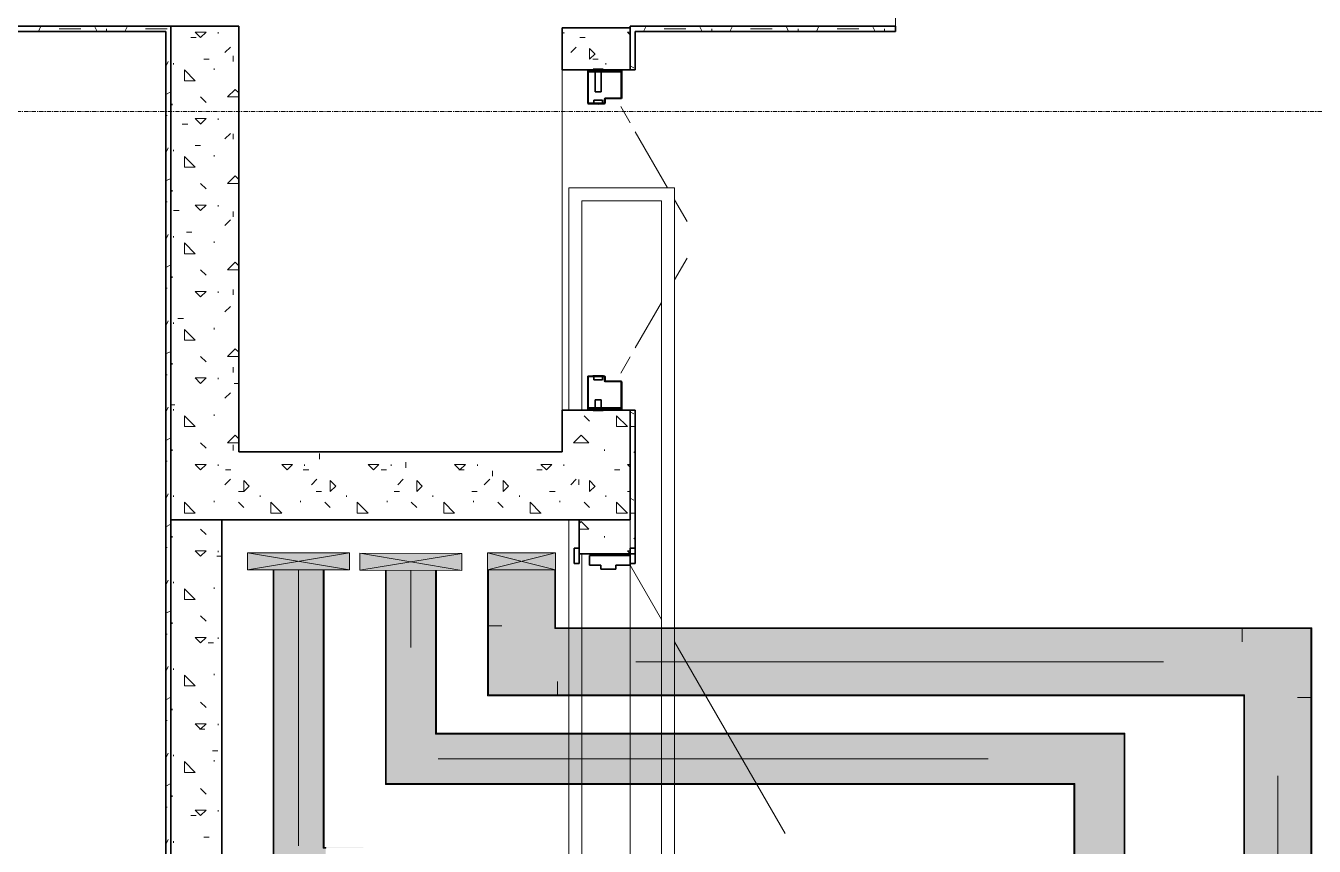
# Model space of a CAD drawing. Header units: millimetres. Extents: x -4948 to 42228, y -4856 to 69378.
# Drawn here: x 1058 to 4844, y 31533 to 33944 of the extents above; entities that cross this region are included whole.
import ezdxf

# ---------------------------------------------------------------- set-up
doc = ezdxf.new("R2010")
doc.units = ezdxf.units.MM
doc.linetypes.add('Линия сетки', pattern=[22.225, 12.7, -3.175, 3.175, -3.175])
for name, color, linetype, lineweight in [('A-DOOR', 31, 'Continuous', 13), ('A-DOOR-FRAM', 31, 'Continuous', 13), ('A-FLOR', 192, 'Continuous', 13), ('A-WALL', 113, 'Continuous', 13), ('A-WALL-PATT', 111, 'Continuous', 13), ('E-CABL-TRAY', 211, 'Continuous', 9), ('E-CABL-TRAY-CNTR', 211, 'Continuous', 9), ('I-WALL', 2, 'Continuous', 13), ('S-GRID', 1, 'Continuous', 30), ('Поручни', 7, 'Continuous', 9)]:
    doc.layers.add(name, color=color, linetype=linetype, lineweight=lineweight)

# ---------------------------------------------------------------- blocks, each defined once
blk = doc.blocks.new('27ELB-RD-AR-0000-BIM_rvt-1-1 этаж отм_ _0_000 лотки')
at = {"layer": 'A-DOOR', "color": 252, "lineweight": 18}
for p, q in [((2833.9, 33658.1), (2805.9, 33706.6)), ((2943.9, 33467.5), (2848.9, 33632.1)), ((3001.1, 33368.4), (2964.3, 33432.2)), ((3001.1, 33260.8), (2964.3, 33197)), ((2926.2, 33131), (2848.9, 32997.1)), ((2833.9, 32971.1), (2805.9, 32922.6)), ((2833.9, 32359.1), (2926.2, 32199.2)), ((2964.3, 32133.2), (3288.9, 31571))]:
    blk.add_line(p, q, dxfattribs=at)
at = {"layer": 'A-DOOR', "color": 252, "lineweight": 35}
for p, q in [((2848.9, 32409.1), (2833.9, 32409.1)), ((2833.9, 32409.1), (2833.9, 32364.1)), ((2848.9, 32364.1), (2848.9, 32409.1)), ((2833.9, 32364.1), (2848.9, 32364.1))]:
    blk.add_line(p, q, dxfattribs=at)
at = {"layer": 'A-DOOR-FRAM', "color": 252, "lineweight": 35}
for p, q in [((2708.9, 33812.1), (2708.9, 33717.1)), ((2708.9, 33812.1), (2708.9, 33717.1)), ((2710.4, 33717.1), (2710.4, 33812.1)), ((2728.9, 33814.6), (2711.4, 33814.6)), ((2711.4, 33813.1), (2728.9, 33813.1)), ((2712.4, 33808.1), (2712.4, 33813.1)), ((2725.4, 33816.1), (2725.4, 33814.6)), ((2754.4, 33816.1), (2725.4, 33816.1)), ((2728.9, 33814.6), (2754.4, 33814.6)), ((2728.9, 33813.1), (2728.9, 33814.6)), ((2728.9, 33813.1), (2788.9, 33813.1)), ((2754.4, 33813.1), (2754.4, 33816.1)), ((2806.4, 33814.6), (2788.9, 33814.6)), ((2788.9, 33813.1), (2788.9, 33814.6)), ((2788.9, 33813.1), (2806.4, 33813.1)), ((2805.4, 33808.1), (2805.4, 33813.1)), ((2807.4, 33812.1), (2807.4, 33732.1)), ((2808.9, 33732.1), (2808.9, 33812.1)), ((2808.9, 33732.1), (2808.9, 33812.1)), ((2805.4, 33808.1), (2712.4, 33808.1)), ((2730.9, 33808.1), (2730.9, 33752.1)), ((2748.7, 33752.1), (2748.7, 33808.1)), ((2730.9, 33752.1), (2730.9, 33749.6)), ((2730.9, 33749.6), (2748.7, 33749.6)), ((2748.7, 33749.6), (2748.7, 33752.1)), ((2757.4, 33716.1), (2711.4, 33716.1)), ((2711.4, 33714.6), (2757.4, 33714.6)), ((2711.4, 33714.6), (2757.4, 33714.6)), ((2752.4, 33725.5), (2727.4, 33725.5)), ((2727.4, 33725.5), (2727.4, 33716.1)), ((2752.4, 33716.1), (2752.4, 33725.5)), ((2758.4, 33728.6), (2758.4, 33717.1)), ((2759.9, 33717.1), (2759.9, 33728.6)), ((2759.9, 33717.1), (2759.9, 33728.6)), ((2806.4, 33731.1), (2760.9, 33731.1)), ((2760.9, 33729.6), (2806.4, 33729.6)), ((2760.9, 33729.6), (2806.4, 33729.6)), ((2708.9, 32817.1), (2708.9, 32912.1)), ((2708.9, 32912.1), (2708.9, 32817.1)), ((2710.4, 32912.1), (2710.4, 32817.1)), ((2711.4, 32914.6), (2757.4, 32914.6)), ((2757.4, 32914.6), (2711.4, 32914.6)), ((2757.4, 32913.1), (2711.4, 32913.1)), ((2727.4, 32903.7), (2727.4, 32913.1)), ((2752.4, 32903.7), (2727.4, 32903.7)), ((2752.4, 32913.1), (2752.4, 32903.7)), ((2758.4, 32900.6), (2758.4, 32912.1)), ((2759.9, 32912.1), (2759.9, 32900.6)), ((2759.9, 32900.6), (2759.9, 32912.1)), ((2760.9, 32899.6), (2806.4, 32899.6)), ((2806.4, 32899.6), (2760.9, 32899.6)), ((2806.4, 32898.1), (2760.9, 32898.1)), ((2807.4, 32817.1), (2807.4, 32897.1)), ((2808.9, 32897.1), (2808.9, 32817.1)), ((2808.9, 32817.1), (2808.9, 32897.1)), ((2730.9, 32844.6), (2748.7, 32844.6)), ((2730.9, 32842.1), (2730.9, 32844.6)), ((2730.9, 32821.1), (2730.9, 32842.1)), ((2748.7, 32844.6), (2748.7, 32842.1)), ((2748.7, 32842.1), (2748.7, 32821.1)), ((2711.4, 32816.1), (2728.9, 32816.1)), ((2728.9, 32814.6), (2711.4, 32814.6)), ((2712.4, 32821.1), (2712.4, 32816.1)), ((2805.4, 32821.1), (2712.4, 32821.1)), ((2725.4, 32813.1), (2725.4, 32814.6)), ((2754.4, 32813.1), (2725.4, 32813.1)), ((2728.9, 32816.1), (2788.9, 32816.1)), ((2728.9, 32816.1), (2728.9, 32814.6)), ((2728.9, 32814.6), (2754.4, 32814.6)), ((2754.4, 32816.1), (2754.4, 32813.1)), ((2788.9, 32816.1), (2788.9, 32814.6)), ((2788.9, 32816.1), (2806.4, 32816.1)), ((2806.4, 32814.6), (2788.9, 32814.6)), ((2805.4, 32821.1), (2805.4, 32816.1)), ((2683.9, 32409.1), (2668.9, 32409.1)), ((2668.9, 32409.1), (2668.9, 32364.1)), ((2683.9, 32364.1), (2683.9, 32409.1)), ((2833.9, 32387.1), (2713.9, 32387.1)), ((2713.9, 32387.1), (2713.9, 32359.1)), ((2833.9, 32359.1), (2833.9, 32387.1)), ((2668.9, 32364.1), (2683.9, 32364.1)), ((2713.9, 32359.1), (2747.9, 32359.1)), ((2747.9, 32359.1), (2747.9, 32347.1)), ((2747.9, 32347.1), (2791.9, 32347.1)), ((2791.9, 32347.1), (2791.9, 32359.1)), ((2791.9, 32359.1), (2833.9, 32359.1))]:
    blk.add_line(p, q, dxfattribs=at)
for centre, radius, start, end in [((2711.4, 33812.1), 2.5, 90, 180), ((2711.4, 33812.1), 2.5, 90, 180), ((2711.4, 33812.1), 1, 90, 180), ((2806.4, 33812.1), 2.5, 0, 90), ((2806.4, 33812.1), 2.5, 0, 90), ((2806.4, 33812.1), 1, 0, 90), ((2711.4, 33717.1), 2.5, 180, 270), ((2711.4, 33717.1), 2.5, 180, 270), ((2711.4, 33717.1), 1, 180, 270), ((2739.9, 33846.6), 133, 263.2508, 276.7492), ((2757.4, 33717.1), 2.5, 270, 0), ((2757.4, 33717.1), 1, 270, 0), ((2757.4, 33717.1), 2.5, 270, 0), ((2760.9, 33728.6), 2.5, 90, 180), ((2760.9, 33728.6), 1, 90, 180), ((2760.9, 33728.6), 1, 90, 180), ((2806.4, 33732.1), 2.5, 270, 0), ((2806.4, 33732.1), 1, 270, 0), ((2806.4, 33732.1), 2.5, 270, 0), ((2711.4, 32912.1), 2.5, 90, 180), ((2711.4, 32912.1), 2.5, 90, 180), ((2711.4, 32912.1), 1, 90, 180), ((2739.9, 32782.6), 133, 83.2508, 96.7492), ((2757.4, 32912.1), 2.5, 0, 90), ((2757.4, 32912.1), 2.5, 0, 90), ((2757.4, 32912.1), 1, 0, 90), ((2760.9, 32900.6), 2.5, 180, 270), ((2760.9, 32900.6), 1, 180, 270), ((2760.9, 32900.6), 1, 180, 270), ((2806.4, 32897.1), 2.5, 0, 90), ((2806.4, 32897.1), 2.5, 0, 90), ((2806.4, 32897.1), 1, 0, 90), ((2711.4, 32817.1), 2.5, 180, 270), ((2711.4, 32817.1), 2.5, 180, 270), ((2711.4, 32817.1), 1, 180, 270), ((2806.4, 32817.1), 2.5, 270, 0), ((2806.4, 32817.1), 1, 270, 0), ((2806.4, 32817.1), 2.5, 270, 0)]:
    blk.add_arc(centre, radius, start, end, dxfattribs=at)
at = {"layer": 'A-FLOR', "color": 252, "lineweight": 9}
for p, q in [((3613.9, 34242.1), (3613.9, 33942.1)), ((2833.9, 31425.1), (2833.9, 32359.1)), ((2833.9, 32359.1), (2833.9, 31425.1))]:
    blk.add_line(p, q, dxfattribs=at)
at = {"layer": 'A-WALL', "color": 252, "lineweight": 9}
for p, q in [((2833.9, 32392.1), (2833.9, 32492.1)), ((2833.9, 32492.1), (2833.9, 32392.1))]:
    blk.add_line(p, q, dxfattribs=at)
at = {"layer": 'A-WALL-PATT', "color": 252, "linetype": 'Continuous', "lineweight": 9}
for p, q in [((1094.9, 33927.1), (1102.4, 33942.1)), ((1155.7, 33934.4), (1219.2, 33934.4)), ((1267.3, 33927.1), (1259.8, 33942.1)), ((1295.4, 33927.1), (1295.4, 33934.4)), ((1348.9, 33927.1), (1356.4, 33942.1)), ((1409.7, 33934.4), (1468.9, 33934.4)), ((1468.9, 33934.4), (1473.2, 33934.4)), ((1555.7, 33924.9), (1587.5, 33924.9)), ((1571.5, 33909.1), (1555.7, 33924.9)), ((1571.6, 33909), (1587.5, 33924.9)), ((1623.2, 33920.9), (1623.2, 33924.9)), ((2639.2, 33920.9), (2639.2, 33924.9)), ((2833.9, 33916.7), (2825.7, 33924.9)), ((2825.7, 33924.9), (2833.9, 33924.9)), ((2872.9, 33927.1), (2880.4, 33942.1)), ((2933.7, 33934.4), (2997.2, 33934.4)), ((3045.3, 33927.1), (3037.8, 33942.1)), ((3073.4, 33927.1), (3073.4, 33934.4)), ((3126.9, 33927.1), (3134.4, 33942.1)), ((3187.7, 33934.4), (3251.2, 33934.4)), ((3299.3, 33927.1), (3291.8, 33942.1)), ((3327.4, 33927.1), (3327.4, 33934.4)), ((3380.9, 33927.1), (3388.4, 33942.1)), ((3441.7, 33934.4), (3505.2, 33934.4)), ((3553.3, 33927.1), (3545.8, 33942.1)), ((3581.4, 33927.1), (3581.4, 33934.4)), ((1543, 33909), (1558.9, 33909)), ((2686.1, 33909), (2701.9, 33909)), ((1643.1, 33865.3), (1658.9, 33881.2)), ((1666.9, 33839.1), (1666.9, 33855)), ((2659.1, 33865.3), (2674.9, 33881.2)), ((2730.4, 33861.4), (2714.5, 33877.3)), ((2714.6, 33845.5), (2714.6, 33877.2)), ((2714.6, 33845.5), (2730.5, 33861.4)), ((1468.9, 33824.1), (1476.2, 33838.8)), ((1492.2, 33829.6), (1492.2, 33833.6)), ((1524, 33782), (1524, 33813.7)), ((1555.7, 33782), (1524, 33813.7)), ((1581.1, 33845.5), (1597, 33845.5)), ((1611.3, 33813.7), (1611.3, 33817.7)), ((1683.9, 33812.6), (1682.7, 33813.8)), ((2724.1, 33845.5), (2740, 33845.5)), ((2762.3, 33829.6), (2762.3, 33833.6)), ((2844.9, 33820), (2833.9, 33825.5)), ((1524, 33782), (1555.7, 33782)), ((1468.9, 33741.6), (1483.9, 33749.1)), ((1587.4, 33718.6), (1571.5, 33734.4)), ((1651, 33734.4), (1673.4, 33756.8)), ((1651, 33734.4), (1683.9, 33734.4)), ((1683.9, 33746.4), (1673.4, 33756.8)), ((1488.3, 33710.6), (1488.3, 33714.5)), ((1468.9, 33680.4), (1473.2, 33680.4)), ((1555.7, 33670.9), (1587.5, 33670.9)), ((1571.5, 33655.1), (1555.7, 33670.9)), ((1571.6, 33655), (1587.5, 33670.9)), ((1623.2, 33666.9), (1623.2, 33670.9)), ((1517.6, 33655), (1533.5, 33655)), ((1643.1, 33611.3), (1658.9, 33627.2)), ((1666.9, 33610.5), (1666.9, 33626.4)), ((1468.9, 33570.1), (1476.2, 33584.8)), ((1555.7, 33591.5), (1571.6, 33591.5)), ((1492.2, 33575.6), (1492.2, 33579.6)), ((1524, 33528), (1524, 33559.7)), ((1555.7, 33528), (1524, 33559.7)), ((1611.3, 33559.7), (1611.3, 33563.7)), ((1683.9, 33558.6), (1682.7, 33559.8)), ((1524, 33528), (1555.7, 33528)), ((1468.9, 33487.6), (1483.9, 33495.1)), ((1587.4, 33464.6), (1571.5, 33480.4)), ((1651, 33480.4), (1673.4, 33502.8)), ((1651, 33480.4), (1683.9, 33480.4)), ((1683.9, 33492.4), (1673.4, 33502.8)), ((1488.3, 33456.6), (1488.3, 33460.5)), ((1468.9, 33426.4), (1473.2, 33426.4)), ((1492.2, 33401), (1508.1, 33401)), ((1555.7, 33416.9), (1587.5, 33416.9)), ((1571.5, 33401.1), (1555.7, 33416.9)), ((1571.6, 33401), (1587.5, 33416.9)), ((1623.2, 33412.9), (1623.2, 33416.9)), ((1666.9, 33381.9), (1666.9, 33397.8)), ((1643.1, 33357.3), (1658.9, 33373.2)), ((1468.9, 33316.1), (1476.2, 33330.8)), ((1492.2, 33321.6), (1492.2, 33325.6)), ((1530.3, 33337.5), (1546.2, 33337.5)), ((1524, 33274), (1524, 33305.7)), ((1555.7, 33274), (1524, 33305.7)), ((1611.3, 33305.7), (1611.3, 33309.7)), ((1683.9, 33304.6), (1682.7, 33305.8)), ((1524, 33274), (1555.7, 33274)), ((1651, 33226.4), (1673.4, 33248.8)), ((1683.9, 33238.4), (1673.4, 33248.8)), ((1468.9, 33233.6), (1483.9, 33241.1)), ((1488.3, 33202.6), (1488.3, 33206.5)), ((1587.4, 33210.6), (1571.5, 33226.4)), ((1651, 33226.4), (1683.9, 33226.4)), ((1468.9, 33172.4), (1473.2, 33172.4)), ((1666.9, 33153.3), (1666.9, 33169.2)), ((1555.7, 33162.9), (1587.5, 33162.9)), ((1571.5, 33147.1), (1555.7, 33162.9)), ((1571.6, 33147), (1587.5, 33162.9)), ((1623.2, 33158.9), (1623.2, 33162.9)), ((1643.1, 33103.3), (1658.9, 33119.2)), ((1468.9, 33062.1), (1476.2, 33076.8)), ((1492.2, 33067.6), (1492.2, 33071.6)), ((1505, 33083.5), (1520.8, 33083.5)), ((1611.3, 33051.7), (1611.3, 33055.7)), ((1524, 33020), (1524, 33051.7)), ((1555.7, 33020), (1524, 33051.7)), ((1524, 33020), (1555.7, 33020)), ((1683.9, 33050.6), (1682.7, 33051.8)), ((1468.9, 32979.6), (1483.9, 32987.1)), ((1651, 32972.4), (1673.4, 32994.8)), ((1683.9, 32984.4), (1673.4, 32994.8)), ((1488.3, 32948.6), (1488.3, 32952.5)), ((1587.4, 32956.6), (1571.5, 32972.4)), ((1651, 32972.4), (1683.9, 32972.4)), ((1666.9, 32924.7), (1666.9, 32940.6)), ((1468.9, 32918.4), (1473.2, 32918.4)), ((1555.7, 32908.9), (1587.5, 32908.9)), ((1571.5, 32893.1), (1555.7, 32908.9)), ((1571.6, 32893), (1587.5, 32908.9)), ((1623.2, 32904.9), (1623.2, 32908.9)), ((1643.1, 32849.3), (1658.9, 32865.2)), ((1670, 32893), (1683.9, 32893)), ((1483.9, 32829.5), (1495.4, 32829.5)), ((1468.9, 32808.1), (1476.2, 32822.8)), ((1492.2, 32813.6), (1492.2, 32817.6)), ((1524, 32766), (1524, 32797.7)), ((1555.7, 32766), (1524, 32797.7)), ((1611.3, 32797.7), (1611.3, 32801.7)), ((1683.9, 32796.6), (1682.7, 32797.8)), ((2714.5, 32781.9), (2698.7, 32797.8)), ((2762.3, 32813.6), (2762.3, 32814.6)), ((2794, 32766), (2794, 32797.7)), ((2825.7, 32766), (2794, 32797.7)), ((2844.9, 32804), (2833.9, 32809.5)), ((1524, 32766), (1555.7, 32766)), ((2794, 32766), (2825.7, 32766)), ((2833.9, 32766), (2848.9, 32766)), ((1468.9, 32725.6), (1483.9, 32733.1)), ((1587.4, 32702.6), (1571.5, 32718.4)), ((1651, 32718.4), (1673.4, 32740.8)), ((1651, 32718.4), (1683.9, 32718.4)), ((1683.9, 32730.4), (1673.4, 32740.8)), ((2667, 32718.4), (2689.4, 32740.8)), ((2667, 32718.4), (2711.9, 32718.4)), ((2711.9, 32718.4), (2689.4, 32740.8)), ((1488.3, 32694.6), (1488.3, 32698.5)), ((1666.9, 32696.1), (1666.9, 32712)), ((1920.9, 32670.8), (1920.9, 32686.6)), ((2758.3, 32694.6), (2758.3, 32698.5)), ((2844.8, 32689.8), (2848.9, 32693.8)), ((1468.9, 32664.4), (1473.2, 32664.4)), ((1555.7, 32654.9), (1587.5, 32654.9)), ((1571.5, 32639.1), (1555.7, 32654.9)), ((1571.6, 32639), (1587.5, 32654.9)), ((1623.2, 32650.9), (1623.2, 32654.9)), ((1644.6, 32639), (1660.5, 32639)), ((1825.5, 32639.1), (1809.7, 32654.9)), ((1809.8, 32654.9), (1841.5, 32654.9)), ((1825.6, 32639), (1841.5, 32654.9)), ((1873.3, 32639), (1889.1, 32639)), ((1877.2, 32650.9), (1877.2, 32654.9)), ((2079.5, 32639.1), (2063.7, 32654.9)), ((2063.8, 32654.9), (2095.5, 32654.9)), ((2079.6, 32639), (2095.5, 32654.9)), ((2101.9, 32639), (2117.7, 32639)), ((2131.2, 32650.9), (2131.2, 32654.9)), ((2174.9, 32645.3), (2174.9, 32661.2)), ((2333.5, 32639.1), (2317.7, 32654.9)), ((2317.8, 32654.9), (2349.5, 32654.9)), ((2330.5, 32639), (2346.3, 32639)), ((2333.6, 32639), (2349.5, 32654.9)), ((2385.2, 32650.9), (2385.2, 32654.9)), ((2559.1, 32639), (2574.9, 32639)), ((2587.5, 32639.1), (2571.7, 32654.9)), ((2571.8, 32654.9), (2603.5, 32654.9)), ((2587.6, 32639), (2603.5, 32654.9)), ((2639.2, 32650.9), (2639.2, 32654.9)), ((2787.6, 32639), (2803.5, 32639)), ((2833.9, 32646.7), (2825.7, 32654.9)), ((2825.7, 32654.9), (2833.9, 32654.9)), ((1643.1, 32595.3), (1658.9, 32611.2)), ((1714.4, 32591.4), (1698.5, 32607.3)), ((1698.6, 32575.5), (1698.6, 32607.2)), ((1897.1, 32595.3), (1912.9, 32611.2)), ((1968.4, 32591.4), (1952.5, 32607.3)), ((1952.6, 32575.5), (1952.6, 32607.2)), ((2151.1, 32595.3), (2166.9, 32611.2)), ((2222.4, 32591.4), (2206.5, 32607.3)), ((2206.6, 32575.5), (2206.6, 32607.2)), ((2405.1, 32595.3), (2420.9, 32611.2)), ((2428.9, 32620), (2428.9, 32635.8)), ((2476.4, 32591.4), (2460.5, 32607.3)), ((2460.6, 32575.5), (2460.6, 32607.2)), ((2659.1, 32595.3), (2674.9, 32611.2)), ((2682.9, 32594.5), (2682.9, 32610.4)), ((2730.4, 32591.4), (2714.5, 32607.3)), ((2714.6, 32575.5), (2714.6, 32607.2)), ((1468.9, 32554.1), (1476.2, 32568.8)), ((1492.2, 32559.6), (1492.2, 32563.6)), ((1682.8, 32575.5), (1683.9, 32575.5)), ((1683.9, 32575.5), (1698.6, 32575.5)), ((1698.6, 32575.5), (1714.5, 32591.4)), ((1746.3, 32559.6), (1746.3, 32563.6)), ((1911.4, 32575.5), (1927.2, 32575.5)), ((1952.6, 32575.5), (1968.5, 32591.4)), ((2000.3, 32559.6), (2000.3, 32563.6)), ((2140, 32575.5), (2155.8, 32575.5)), ((2206.6, 32575.5), (2222.5, 32591.4)), ((2254.3, 32559.6), (2254.3, 32563.6)), ((2368.6, 32575.5), (2384.4, 32575.5)), ((2460.6, 32575.5), (2476.5, 32591.4)), ((2508.3, 32559.6), (2508.3, 32563.6)), ((2597.2, 32575.5), (2613, 32575.5)), ((2714.6, 32575.5), (2730.5, 32591.4)), ((2762.3, 32559.6), (2762.3, 32563.6)), ((2825.7, 32575.5), (2833.9, 32575.5)), ((1524, 32512), (1524, 32543.7)), ((1555.7, 32512), (1524, 32543.7)), ((1611.3, 32543.7), (1611.3, 32547.7)), ((1683.9, 32542.6), (1682.7, 32543.8)), ((1698.5, 32527.9), (1683.9, 32542.6)), ((1778, 32512), (1778, 32543.7)), ((1809.7, 32512), (1778, 32543.7)), ((1865.3, 32543.7), (1865.3, 32547.7)), ((1952.5, 32527.9), (1936.7, 32543.8)), ((2032, 32512), (2032, 32543.7)), ((2063.7, 32512), (2032, 32543.7)), ((2119.3, 32543.7), (2119.3, 32547.7)), ((2206.5, 32527.9), (2190.7, 32543.8)), ((2286, 32512), (2286, 32543.7)), ((2317.7, 32512), (2286, 32543.7)), ((2373.3, 32543.7), (2373.3, 32547.7)), ((2460.5, 32527.9), (2444.7, 32543.8)), ((2540, 32512), (2540, 32543.7)), ((2571.7, 32512), (2540, 32543.7)), ((2627.3, 32543.7), (2627.3, 32547.7)), ((2714.5, 32527.9), (2698.7, 32543.8)), ((2794, 32512), (2794, 32543.7)), ((2825.7, 32512), (2794, 32543.7)), ((2844.9, 32550), (2833.9, 32555.5)), ((1524, 32512), (1555.7, 32512)), ((1778, 32512), (1809.8, 32512)), ((2032, 32512), (2063.8, 32512)), ((2286, 32512), (2317.8, 32512)), ((2540, 32512), (2571.8, 32512)), ((2683.9, 32481.2), (2689.4, 32486.8)), ((2711.9, 32464.4), (2689.4, 32486.8)), ((2794, 32512), (2825.7, 32512)), ((2833.9, 32512), (2848.9, 32512)), ((1468.9, 32471.6), (1483.9, 32479.1)), ((1587.4, 32448.6), (1571.5, 32464.4)), ((2683.9, 32464.4), (2711.9, 32464.4)), ((1468.9, 32410.4), (1473.2, 32410.4)), ((1488.3, 32440.6), (1488.3, 32444.5)), ((2758.3, 32440.6), (2758.3, 32444.5)), ((2844.8, 32435.8), (2848.9, 32439.8)), ((1555.7, 32400.9), (1587.5, 32400.9)), ((1571.5, 32385.1), (1555.7, 32400.9)), ((1571.6, 32385), (1587.5, 32400.9)), ((1619.2, 32385), (1633.9, 32385)), ((1623.2, 32396.9), (1623.2, 32400.9)), ((2825.7, 32400.9), (2833.9, 32400.9)), ((2833.9, 32392.7), (2825.7, 32400.9)), ((1468.9, 32300.1), (1476.2, 32314.8)), ((1492.2, 32305.6), (1492.2, 32309.6)), ((1524, 32258), (1524, 32289.8)), ((1555.7, 32258), (1524, 32289.7)), ((1524, 32258), (1555.7, 32258)), ((1611.3, 32289.8), (1611.3, 32293.7)), ((1468.9, 32217.6), (1483.9, 32225.1)), ((1488.3, 32186.6), (1488.3, 32190.5)), ((1587.4, 32194.6), (1571.5, 32210.4)), ((1468.9, 32156.4), (1473.2, 32156.4)), ((1555.7, 32146.9), (1587.5, 32146.9)), ((1571.5, 32131.1), (1555.7, 32146.9)), ((1571.6, 32131), (1587.5, 32146.9)), ((1623.2, 32142.9), (1623.2, 32146.9)), ((1593.8, 32131), (1609.7, 32131)), ((1468.9, 32046.1), (1476.2, 32060.8)), ((1492.2, 32051.6), (1492.2, 32055.6)), ((1524, 32004), (1524, 32035.8)), ((1555.7, 32004), (1524, 32035.7)), ((1611.3, 32035.8), (1611.3, 32039.7)), ((1632, 32067.5), (1633.9, 32067.5)), ((1524, 32004), (1555.7, 32004)), ((1468.9, 31963.6), (1483.9, 31971.1)), ((1587.4, 31940.6), (1571.5, 31956.4)), ((1488.3, 31932.6), (1488.3, 31936.5)), ((1468.9, 31902.4), (1473.2, 31902.4)), ((1555.7, 31892.9), (1587.5, 31892.9)), ((1571.5, 31877.1), (1555.7, 31892.9)), ((1571.6, 31877), (1587.5, 31892.9)), ((1623.2, 31888.9), (1623.2, 31892.9)), ((1568.5, 31877), (1584.3, 31877)), ((1468.9, 31792.1), (1476.2, 31806.8)), ((1606.5, 31813.5), (1622.4, 31813.5)), ((1492.2, 31797.6), (1492.2, 31801.6)), ((1524, 31750), (1524, 31781.8)), ((1555.7, 31750), (1524, 31781.7)), ((1611.3, 31781.8), (1611.3, 31785.7)), ((1524, 31750), (1555.7, 31750)), ((1468.9, 31709.6), (1483.9, 31717.1)), ((1587.4, 31686.6), (1571.5, 31702.4)), ((1488.3, 31678.6), (1488.3, 31682.5)), ((1468.9, 31648.4), (1473.2, 31648.4)), ((1543, 31623), (1558.9, 31623)), ((1555.7, 31638.9), (1587.5, 31638.9)), ((1571.5, 31623.1), (1555.7, 31638.9)), ((1571.6, 31623), (1587.5, 31638.9)), ((1623.2, 31634.9), (1623.2, 31638.9)), ((1468.9, 31538.1), (1476.2, 31552.8)), ((1492.2, 31543.6), (1492.2, 31547.6)), ((1581.1, 31559.5), (1597, 31559.5))]:
    blk.add_line(p, q, dxfattribs=at)
at = {"layer": 'I-WALL', "color": 252, "lineweight": 35}
for p, q in [((1468.9, 33942.1), (123.9, 33942.1)), ((123.9, 33927.1), (1468.9, 33927.1)), ((1483.9, 33942.1), (1468.9, 33942.1)), ((1468.9, 33927.1), (1468.9, 29707.1)), ((1683.9, 33942.1), (1483.9, 33942.1)), ((1483.9, 33942.1), (1483.9, 32492.1)), ((1483.9, 29692.1), (1483.9, 33942.1)), ((1683.9, 32692.1), (1683.9, 33942.1)), ((2833.9, 33937.1), (2633.9, 33937.1)), ((2633.9, 33937.1), (2633.9, 33814.6)), ((2848.9, 33942.1), (2833.9, 33942.1)), ((2833.9, 33942.1), (2833.9, 33814.6)), ((2833.9, 33814.6), (2833.9, 33937.1)), ((3613.9, 33942.1), (2848.9, 33942.1)), ((2848.9, 33814.6), (2848.9, 33927.1)), ((2848.9, 33927.1), (3613.9, 33927.1)), ((3613.9, 33927.1), (3613.9, 33942.1)), ((2633.9, 33814.6), (2833.9, 33814.6)), ((2833.9, 33814.6), (2848.9, 33814.6)), ((2833.9, 32814.6), (2633.9, 32814.6)), ((2633.9, 32814.6), (2633.9, 32692.1)), ((2848.9, 32814.6), (2833.9, 32814.6)), ((2833.9, 32814.6), (2833.9, 32492.1)), ((2833.9, 32492.1), (2833.9, 32814.6)), ((2848.9, 32392.1), (2848.9, 32814.6)), ((2633.9, 32692.1), (1683.9, 32692.1)), ((1483.9, 32492.1), (1683.9, 32492.1)), ((1483.9, 32492.1), (1483.9, 29692.1)), ((1633.9, 32492.1), (1483.9, 32492.1)), ((1633.9, 31292.1), (1633.9, 32492.1)), ((1683.9, 32492.1), (2633.9, 32492.1)), ((2633.9, 32492.1), (2833.9, 32492.1)), ((2683.9, 32492.1), (2683.9, 32392.1)), ((2833.9, 32492.1), (2683.9, 32492.1)), ((2683.9, 32392.1), (2833.9, 32392.1)), ((2833.9, 32392.1), (2848.9, 32392.1))]:
    blk.add_line(p, q, dxfattribs=at)
at = {"layer": 'I-WALL', "color": 252, "lineweight": 9}
blk.add_line((2633.9, 32814.6), (2633.9, 33814.6), dxfattribs=at)
at = {"layer": 'Поручни', "color": 252}
for p, q in [((2653.5, 33467.5), (2964.3, 33467.5)), ((2653.5, 32814.6), (2653.5, 33467.5)), ((2964.3, 33467.5), (2964.3, 29707.1)), ((2691.6, 33429.4), (2926.2, 33429.4)), ((2691.6, 32814.6), (2691.6, 33429.4)), ((2926.2, 33429.4), (2926.2, 29707.1)), ((2653.5, 31292.1), (2653.5, 32492.1)), ((2691.6, 31392.1), (2691.6, 32392.1))]:
    blk.add_line(p, q, dxfattribs=at)
blk = doc.blocks.new('27ELB-RD-KR2-0000-BIM_rvt-1-1 этаж отм_ _0_000 лотки')
at = {"layer": 'S-GRID', "color": 252, "linetype": 'Линия сетки', "lineweight": 9}
blk.add_line((-4948, 33692.1), (41228.1, 33692.1), dxfattribs=at)
blk = doc.blocks.new('СКС-Угол горизонтальный CPO 45-S5-Combitech-DKC - СКС-Угол горизонтальный CPO 45-S5-Combitech-DKC-835251-1 этаж отм_ _0_000 лотки')
at = {"layer": 'E-CABL-TRAY', "lineweight": 13}
for points in [[(-80, -75), (75, -75), (75, 80), (72.5, 80), (72.5, -72.5), (-80, -72.5)], [(-80, -72.5), (72.5, -72.5), (72.5, 80), (-72.5, 80), (-72.5, 72.5), (-80, 72.5)], [(-80, 72.5), (-72.5, 72.5), (-72.5, 80), (-75, 80), (-75, 75), (-80, 75)]]:
    blk.add_hatch(color=80, dxfattribs=at).paths.add_polyline_path(points, flags=0)
at = {"layer": 'E-CABL-TRAY', "color": 90}
for p, q in [((-72.5, 80), (-75, 80)), ((-75, 80), (-75, 75)), ((-72.5, 72.5), (-72.5, 80)), ((75, 80), (72.5, 80)), ((72.5, 80), (72.5, -72.5)), ((75, -75), (75, 80)), ((-80, 72.5), (-80, 75)), ((-80, 75), (-75, 75)), ((-72.5, 72.5), (-80, 72.5)), ((-80, -75), (-80, -72.5)), ((72.5, -72.5), (-80, -72.5)), ((75, -75), (-80, -75))]:
    blk.add_line(p, q, dxfattribs=at)
blk = doc.blocks.new('СКС-Соединитель 1-S5-Combitech-DKC-не для заказа - СКС-Соединитель 1-S5-Combitech-DKC-не для заказа-835258-1 этаж отм_ _0_000 лотки')
at = {"layer": 'E-CABL-TRAY', "lineweight": 13}
for points in [[(-1.2, 115), (-1.2, 0), (0, 0), (0, 115)], [(-115, 1.2), (-115, 0), (0, 0), (0, 1.2), (-5, 1.2)]]:
    blk.add_hatch(color=80, dxfattribs=at).paths.add_polyline_path(points, flags=0)
blk = doc.blocks.new('СКС-Соединитель 1-S5-Combitech-DKC-не для заказа - СКС-Соединитель 1-S5-Combitech-DKC-не для заказа-835261-1 этаж отм_ _0_000 лотки')
at = {"layer": 'E-CABL-TRAY', "lineweight": 13}
for points in [[(0, 0), (1.2, 0), (1.2, 115), (0, 115), (0, 2.5)], [(-115, -1.2), (0, -1.2), (0, 0), (-115, 0)]]:
    blk.add_hatch(color=80, dxfattribs=at).paths.add_polyline_path(points, flags=0)
blk = doc.blocks.new('СКС-Угол горизонтальный CPO 45-S5-Combitech-DKC - СКС-Угол горизонтальный CPO 45-S5-Combitech-DKC-836676-1 этаж отм_ _0_000 лотки')
at = {"layer": 'E-CABL-TRAY', "lineweight": 13}
for points in [[(-105, -100), (100, -100), (100, 105), (97.5, 105), (97.5, -97.5), (-105, -97.5)], [(-105, -97.5), (97.5, -97.5), (97.5, 105), (-97.5, 105), (-97.5, 97.5), (-105, 97.5)], [(-105, 97.5), (-97.5, 97.5), (-97.5, 105), (-100, 105), (-100, 100), (-105, 100)]]:
    blk.add_hatch(color=20, dxfattribs=at).paths.add_polyline_path(points, flags=0)
at = {"layer": 'E-CABL-TRAY', "color": 10}
for p, q in [((-105, 97.5), (-105, 100)), ((-105, 100), (-100, 100)), ((-97.5, 97.5), (-105, 97.5)), ((-97.5, 105), (-100, 105)), ((-100, 105), (-100, 100)), ((-97.5, 97.5), (-97.5, 105)), ((100, 105), (97.5, 105)), ((97.5, 105), (97.5, -97.5)), ((100, -100), (100, 105)), ((-105, -100), (-105, -97.5)), ((97.5, -97.5), (-105, -97.5)), ((100, -100), (-105, -100))]:
    blk.add_line(p, q, dxfattribs=at)
blk = doc.blocks.new('СКС-Соединитель 1-S5-Combitech-DKC-не для заказа - СКС-Соединитель 1-S5-Combitech-DKC-не для заказа-V187-1 этаж отм_ _0_000 лотки')
at = {"layer": 'E-CABL-TRAY', "lineweight": 13}
for points in [[(-1.2, 115), (-1.2, 0), (0, 0), (0, 115)], [(-115, 1.2), (-115, 0), (0, 0), (0, 1.2), (-5, 1.2)]]:
    blk.add_hatch(color=20, dxfattribs=at).paths.add_polyline_path(points, flags=0)
blk = doc.blocks.new('СКС-Соединитель 1-S5-Combitech-DKC-не для заказа - СКС-Соединитель 1-S5-Combitech-DKC-не для заказа-V188-1 этаж отм_ _0_000 лотки')
at = {"layer": 'E-CABL-TRAY', "lineweight": 13}
for points in [[(0, 0), (1.2, 0), (1.2, 115), (0, 115), (0, 2.5)], [(-115, -1.2), (0, -1.2), (0, 0), (-115, 0)]]:
    blk.add_hatch(color=20, dxfattribs=at).paths.add_polyline_path(points, flags=0)
blk = doc.blocks.new('СКС-Угол горизонтальный CPO 45-S5-Combitech-DKC - СКС-Угол горизонтальный CPO 45-S5-Combitech-DKC-V184-1 этаж отм_ _0_000 лотки')
at = {"layer": 'E-CABL-TRAY', "lineweight": 13}
for points in [[(72.5, 80), (72.5, -72.5), (-80, -72.5), (-80, -75), (75, -75), (75, 80)], [(-72.5, 80), (-72.5, 72.5), (-80, 72.5), (-80, -72.5), (72.5, -72.5), (72.5, 80), (1.5, 80)], [(-75, 80), (-75, 75), (-80, 75), (-80, 72.5), (-72.5, 72.5), (-72.5, 80)]]:
    blk.add_hatch(color=160, dxfattribs=at).paths.add_polyline_path(points, flags=0)
at = {"layer": 'E-CABL-TRAY', "color": 170}
for p, q in [((-72.5, 80), (-75, 80)), ((-75, 80), (-75, 75)), ((-72.5, 72.5), (-72.5, 80)), ((75, 80), (72.5, 80)), ((72.5, 80), (72.5, -72.5)), ((75, -75), (75, 80)), ((-80, 72.5), (-80, 75)), ((-80, 75), (-75, 75)), ((-72.5, 72.5), (-80, 72.5)), ((-80, -75), (-80, -72.5)), ((72.5, -72.5), (-80, -72.5)), ((75, -75), (-80, -75))]:
    blk.add_line(p, q, dxfattribs=at)
blk = doc.blocks.new('СКС-Соединитель 1-S5-Combitech-DKC-не для заказа - СКС-Соединитель 1-S5-Combitech-DKC-не для заказа-V185-1 этаж отм_ _0_000 лотки')
at = {"layer": 'E-CABL-TRAY', "lineweight": 13}
for points in [[(0, 115), (-1.2, 115), (-1.2, 0), (0, 0), (0, 5)], [(-115, 1.2), (-115, 0), (0, 0), (0, 1.2), (-5, 1.2)]]:
    blk.add_hatch(color=160, dxfattribs=at).paths.add_polyline_path(points, flags=0)
blk = doc.blocks.new('СКС-Угол горизонтальный CPO 45-S5-Combitech-DKC - СКС-Угол горизонтальный CPO 45-S5-Combitech-DKC-V196-1 этаж отм_ _0_000 лотки')
at = {"layer": 'E-CABL-TRAY', "lineweight": 13}
for points in [[(75, 80), (72.5, 80), (72.5, -72.5), (-80, -72.5), (-80, -75), (75, -75)], [(72.5, 80), (-72.5, 80), (-72.5, 72.5), (-80, 72.5), (-80, -72.5), (72.5, -72.5)], [(-72.5, 72.5), (-72.5, 80), (-75, 80), (-75, 75), (-80, 75), (-80, 72.5)]]:
    blk.add_hatch(color=80, dxfattribs=at).paths.add_polyline_path(points, flags=0)
at = {"layer": 'E-CABL-TRAY', "color": 90}
for p, q in [((-72.5, 80), (-75, 80)), ((-75, 80), (-75, 75)), ((-72.5, 72.5), (-72.5, 80)), ((75, 80), (72.5, 80)), ((72.5, 80), (72.5, -72.5)), ((75, -75), (75, 80)), ((-80, 72.5), (-80, 75)), ((-80, 75), (-75, 75)), ((-72.5, 72.5), (-80, 72.5)), ((-80, -75), (-80, -72.5)), ((72.5, -72.5), (-80, -72.5)), ((75, -75), (-80, -75))]:
    blk.add_line(p, q, dxfattribs=at)

msp = doc.modelspace()

# ---------------------------------------------------------------- hatches: boundary and pattern name
at = {"layer": 'E-CABL-TRAY'}
for color, points in [(170, [(2009.3, 32345.3), (2009.3, 32395.3), (1709.3, 32395.3), (1709.3, 32345.3)]), (90, [(2339.3, 32342.9), (2339.5, 32392.9), (2039.5, 32394.4), (2039.3, 32344.4), (2319.3, 32343)]), (10, [(2414.8, 32344.9), (2614.8, 32344.9), (2614.8, 32394.9), (2414.8, 32394.9), (2414.8, 32360.3)])]:
    msp.add_hatch(color=color, dxfattribs=at).paths.add_polyline_path(points, flags=0)
at = {"layer": 'E-CABL-TRAY', "lineweight": 5}
for color, points in [(5, [(1786.8, 31534.7), (1786.8, 32345.3), (1784.3, 32345.3), (1784.3, 31534.7)]), (5, [(1931.7, 31534.7), (1931.7, 32345.3), (1786.8, 32345.3), (1786.8, 31534.7)]), (5, [(1934.3, 31534.7), (1934.3, 32345.3), (1931.7, 32345.3), (1931.7, 31534.7)]), (3, [(2114.4, 31870), (2116.9, 31870), (2116.9, 32344), (2114.4, 32342.9)]), (3, [(2116.9, 31870), (2261.9, 31870), (2261.9, 32343.3), (2116.9, 32342.9), (2116.9, 32155.3)]), (3, [(2261.9, 31870), (2264.4, 31870), (2264.4, 32343.3), (2261.9, 32342.9)]), (1, [(2414.8, 32180.2), (2417.3, 32180.2), (2417.3, 32344.9), (2414.8, 32344.9)]), (1, [(2612.2, 32180.2), (2612.2, 32344.9), (2417.3, 32344.9), (2417.3, 32180.2)]), (1, [(2614.8, 32180.2), (2614.8, 32344.9), (2612.2, 32344.9), (2612.2, 32180.2)]), (1, [(4631.7, 32172.7), (4631.7, 32175.2), (2619.8, 32175.2), (2619.8, 32172.7), (4361.5, 32172.7)]), (1, [(4631.7, 31977.8), (4631.7, 32172.7), (2619.8, 32172.7), (2619.8, 31977.8), (4361.5, 31977.8)]), (1, [(4631.7, 31975.2), (4631.7, 31977.8), (2619.8, 31977.8), (2619.8, 31975.2), (4361.5, 31975.2)]), (1, [(4639.2, 28658), (4639.2, 31970.2), (4636.7, 31970.2), (4636.7, 28658)]), (1, [(4834.1, 28658), (4834.1, 31970.2), (4639.2, 31970.2), (4639.2, 28658)]), (1, [(4836.7, 28658), (4836.7, 31970.2), (4834.1, 31970.2), (4834.1, 28658)]), (3, [(3680.8, 31862.4), (4132.8, 31862.4), (4132.8, 31865), (2269.4, 31865), (2269.4, 31862.4), (3000, 31862.4)]), (3, [(4132.8, 31717.5), (4132.8, 31862.4), (2269.4, 31862.4), (2269.4, 31717.5), (3680.8, 31717.5)]), (3, [(3680.8, 31715), (4132.8, 31715), (4132.8, 31717.5), (2269.4, 31717.5), (2269.4, 31715), (3000, 31715)]), (3, [(4140.3, 28613), (4140.3, 31710), (4137.8, 31710), (4137.8, 28613)]), (3, [(4285.2, 28613), (4285.2, 31710), (4140.3, 31710), (4140.3, 28613)]), (3, [(4287.8, 28613), (4287.8, 31710), (4285.2, 31710), (4285.2, 28613)])]:
    msp.add_hatch(color=color, dxfattribs=at).paths.add_polyline_path(points, flags=0)

# ---------------------------------------------------------------- linework, layer by layer
at = {"layer": 'E-CABL-TRAY', "color": 170}
for p, q in [((2009.3, 32345.3), (1709.3, 32395.3)), ((1709.3, 32345.3), (2009.3, 32395.3)), ((1709.3, 32395.3), (1709.3, 32345.3)), ((2009.3, 32395.3), (1709.3, 32395.3)), ((2009.3, 32345.3), (2009.3, 32395.3)), ((1709.3, 32345.3), (2009.3, 32345.3)), ((1784.3, 32345.3), (1784.3, 31534.7)), ((1786.8, 32345.3), (1786.8, 31534.7)), ((1931.7, 32345.3), (1931.7, 31534.7)), ((1934.3, 32345.3), (1934.3, 31534.7)), ((1786.8, 31534.7), (1784.3, 31534.7)), ((1934.3, 31534.7), (1931.7, 31534.7))]:
    msp.add_line(p, q, dxfattribs=at)
at = {"layer": 'E-CABL-TRAY', "color": 90}
for p, q in [((2039.5, 32394.4), (2039.3, 32344.4)), ((2039.3, 32344.4), (2339.5, 32392.9)), ((2339.3, 32342.9), (2039.5, 32394.4)), ((2339.5, 32392.9), (2039.5, 32394.4)), ((2339.3, 32342.9), (2339.5, 32392.9)), ((2039.3, 32344.4), (2339.3, 32342.9)), ((2114.4, 31870), (2114.4, 32344)), ((2116.9, 31870), (2116.9, 32344)), ((2261.9, 31870), (2261.9, 32343.3)), ((2264.4, 31870), (2264.4, 32343.3)), ((2116.9, 31870), (2114.4, 31870)), ((2264.4, 31870), (2261.9, 31870)), ((2269.4, 31862.4), (2269.4, 31865)), ((4132.8, 31865), (2269.4, 31865)), ((4132.8, 31862.4), (2269.4, 31862.4)), ((4132.8, 31865), (4132.8, 31862.4)), ((2269.4, 31715), (2269.4, 31717.5)), ((4132.8, 31717.5), (2269.4, 31717.5)), ((4132.8, 31715), (2269.4, 31715)), ((4132.8, 31717.5), (4132.8, 31715)), ((4137.8, 31710), (4140.3, 31710)), ((4137.8, 31710), (4137.8, 28613)), ((4140.3, 31710), (4140.3, 28613)), ((4285.2, 31710), (4287.8, 31710)), ((4285.2, 31710), (4285.2, 28613)), ((4287.8, 31710), (4287.8, 28613))]:
    msp.add_line(p, q, dxfattribs=at)
at = {"layer": 'E-CABL-TRAY', "color": 10}
for p, q in [((2614.8, 32344.9), (2414.8, 32394.9)), ((2414.8, 32344.9), (2614.8, 32394.9)), ((2614.8, 32394.9), (2414.8, 32394.9)), ((2414.8, 32394.9), (2414.8, 32180.2)), ((2614.8, 32394.9), (2614.8, 32180.2)), ((2414.8, 32344.9), (2614.8, 32344.9)), ((2417.3, 32344.9), (2417.3, 32180.2)), ((2612.2, 32344.9), (2612.2, 32180.2)), ((2456.8, 32180.2), (2414.8, 32180.2)), ((2614.8, 32180.2), (2612.2, 32180.2)), ((2619.8, 32172.7), (2619.8, 32175.2)), ((4631.7, 32175.2), (2619.8, 32175.2)), ((4631.7, 32172.7), (2619.8, 32172.7)), ((4631.7, 32175.2), (4631.7, 32133.2)), ((2619.8, 31975.2), (2619.8, 32017.3)), ((4631.7, 31977.8), (2619.8, 31977.8)), ((4631.7, 31975.2), (2619.8, 31975.2)), ((4631.7, 31977.8), (4631.7, 31975.2)), ((4636.7, 31970.2), (4639.2, 31970.2)), ((4636.7, 31970.2), (4636.7, 28658)), ((4639.2, 31970.2), (4639.2, 28658)), ((4794.7, 31970.2), (4836.7, 31970.2)), ((4834.1, 31970.2), (4834.1, 28658)), ((4836.7, 31970.2), (4836.7, 28658))]:
    msp.add_line(p, q, dxfattribs=at)
at = {"layer": 'E-CABL-TRAY-CNTR', "color": 170}
msp.add_line((1859.3, 32345.3), (1859.3, 31534.7), dxfattribs=at)
at = {"layer": 'E-CABL-TRAY-CNTR', "color": 90}
for p, q in [((2189.4, 32117.1), (2189.4, 32343.6)), ((3885.6, 31790), (2269.4, 31790))]:
    msp.add_line(p, q, dxfattribs=at)
at = {"layer": 'E-CABL-TRAY-CNTR', "color": 10}
for p, q in [((4401.2, 32075.2), (2850.2, 32075.2)), ((4736.7, 31739.8), (4736.7, 28658))]:
    msp.add_line(p, q, dxfattribs=at)

# ---------------------------------------------------------------- block references
at = {"lineweight": 5}
for name in ['27ELB-RD-KR2-0000-BIM_rvt-1-1 этаж отм_ _0_000 лотки', '27ELB-RD-AR-0000-BIM_rvt-1-1 этаж отм_ _0_000 лотки']:
    msp.add_blockref(name, (0, 0), dxfattribs=at)
at = {"layer": 'E-CABL-TRAY', "color": 10}
for name, p, rotation in [('СКС-Соединитель 1-S5-Combitech-DKC-не для заказа - СКС-Соединитель 1-S5-Combitech-DKC-не для заказа-V187-1 этаж отм_ _0_000 лотки', (2614.8, 32175.2), 269.9999999999993), ('СКС-Угол горизонтальный CPO 45-S5-Combitech-DKC - СКС-Угол горизонтальный CPO 45-S5-Combitech-DKC-836676-1 этаж отм_ _0_000 лотки', (2514.8, 32075.2), 270), ('СКС-Угол горизонтальный CPO 45-S5-Combitech-DKC - СКС-Угол горизонтальный CPO 45-S5-Combitech-DKC-836676-1 этаж отм_ _0_000 лотки', (4736.7, 32075.2), 90), ('СКС-Соединитель 1-S5-Combitech-DKC-не для заказа - СКС-Соединитель 1-S5-Combitech-DKC-не для заказа-V188-1 этаж отм_ _0_000 лотки', (4836.7, 32175.2), 90.00000000000031), ('СКС-Соединитель 1-S5-Combitech-DKC-не для заказа - СКС-Соединитель 1-S5-Combitech-DKC-не для заказа-V188-1 этаж отм_ _0_000 лотки', (2414.8, 31975.2), 270.0000000000003), ('СКС-Соединитель 1-S5-Combitech-DKC-не для заказа - СКС-Соединитель 1-S5-Combitech-DKC-не для заказа-V187-1 этаж отм_ _0_000 лотки', (4636.7, 31975.2), 89.99999999999928)]:
    msp.add_blockref(name, p, dxfattribs=dict(at, rotation=rotation))
at = {"layer": 'E-CABL-TRAY', "color": 90}
for name, p, rotation in [('СКС-Соединитель 1-S5-Combitech-DKC-не для заказа - СКС-Соединитель 1-S5-Combitech-DKC-не для заказа-835258-1 этаж отм_ _0_000 лотки', (2264.4, 31865), 269.9999999999993), ('СКС-Угол горизонтальный CPO 45-S5-Combitech-DKC - СКС-Угол горизонтальный CPO 45-S5-Combitech-DKC-V196-1 этаж отм_ _0_000 лотки', (2189.4, 31790), 270), ('СКС-Угол горизонтальный CPO 45-S5-Combitech-DKC - СКС-Угол горизонтальный CPO 45-S5-Combitech-DKC-835251-1 этаж отм_ _0_000 лотки', (4212.8, 31790), 90), ('СКС-Соединитель 1-S5-Combitech-DKC-не для заказа - СКС-Соединитель 1-S5-Combitech-DKC-не для заказа-835261-1 этаж отм_ _0_000 лотки', (4287.8, 31865), 90.00000000000031), ('СКС-Соединитель 1-S5-Combitech-DKC-не для заказа - СКС-Соединитель 1-S5-Combitech-DKC-не для заказа-835261-1 этаж отм_ _0_000 лотки', (2114.4, 31715), 270.0000000000003), ('СКС-Соединитель 1-S5-Combitech-DKC-не для заказа - СКС-Соединитель 1-S5-Combitech-DKC-не для заказа-835258-1 этаж отм_ _0_000 лотки', (4137.8, 31715), 89.99999999999928)]:
    msp.add_blockref(name, p, dxfattribs=dict(at, rotation=rotation))
at = {"layer": 'E-CABL-TRAY', "color": 170}
for name, p, rotation in [('СКС-Соединитель 1-S5-Combitech-DKC-не для заказа - СКС-Соединитель 1-S5-Combitech-DKC-не для заказа-V185-1 этаж отм_ _0_000 лотки', (1934.3, 31529.7), 269.9999999999993), ('СКС-Угол горизонтальный CPO 45-S5-Combitech-DKC - СКС-Угол горизонтальный CPO 45-S5-Combitech-DKC-V184-1 этаж отм_ _0_000 лотки', (1859.3, 31454.7), 270)]:
    msp.add_blockref(name, p, dxfattribs=dict(at, rotation=rotation))

doc.saveas('drawing.dxf')
